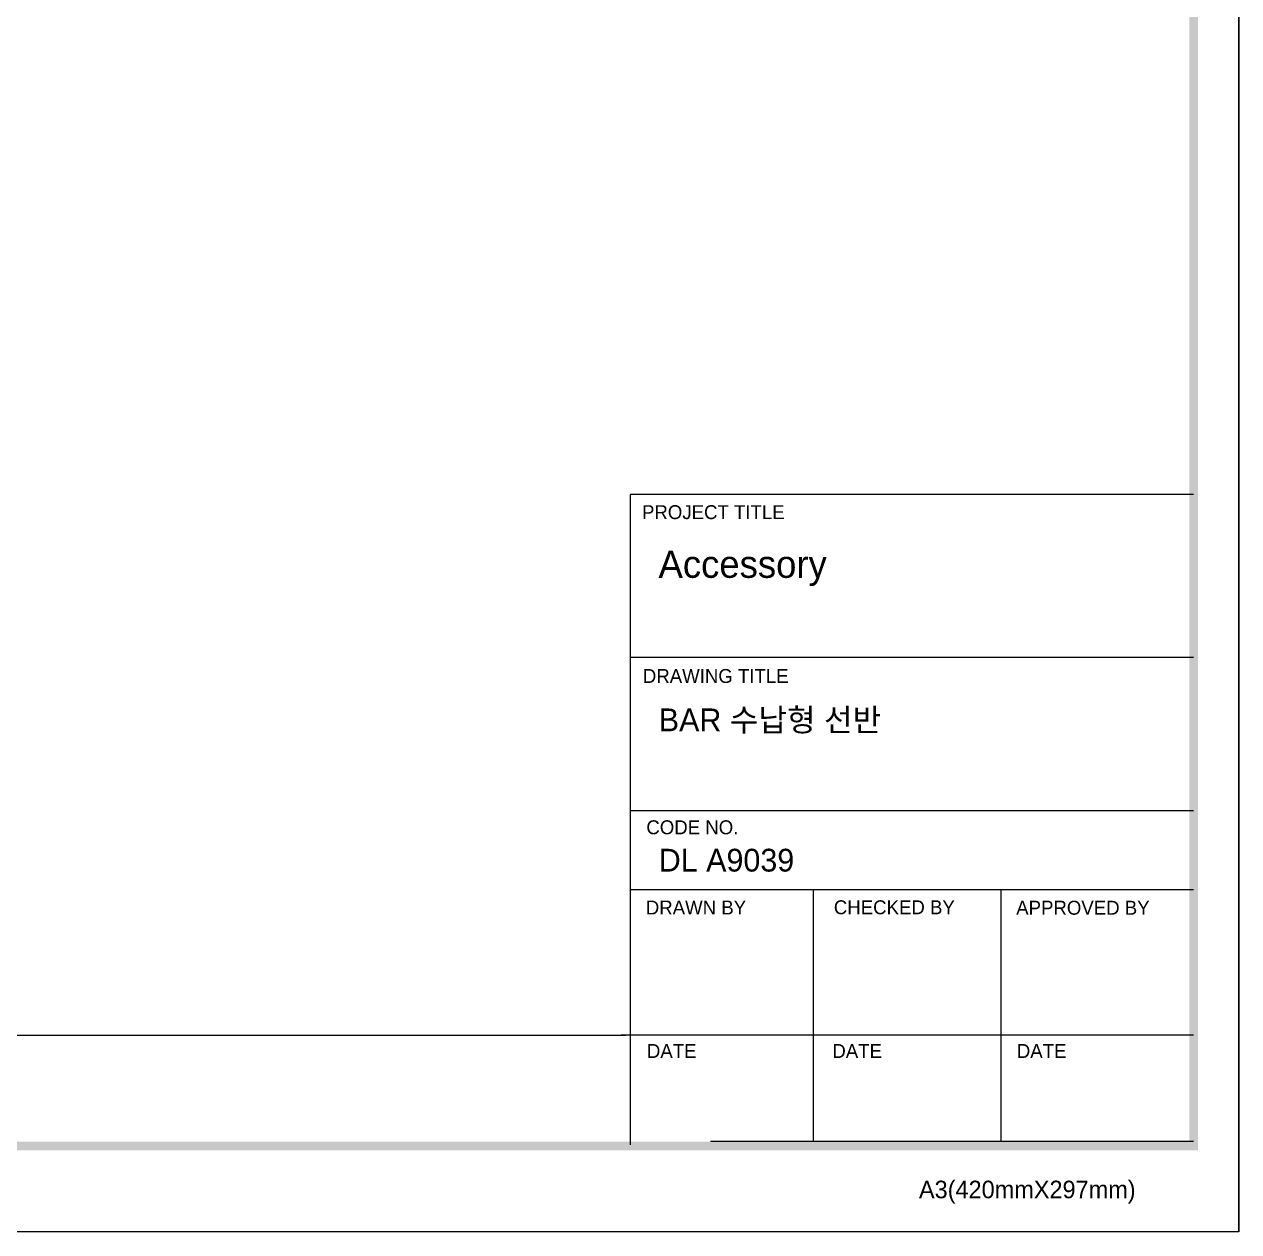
# Model space of a CAD drawing. Extents: x 16296660632 to 16296674943, y -37409619871 to -37409617133.
# Drawn here: x 16296674535.2 to 16296674942.8, y -37409617943.4 to -37409617538.3 of the extents above; entities that cross this region are included whole.
import ezdxf

# ---------------------------------------------------------------- set-up
doc = ezdxf.new("R2010")
doc.units = 0
doc.header["$LTSCALE"] = 10
doc.header["$MEASUREMENT"] = 0
doc.layers.get('0').update_dxf_attribs({"linetype": 'CONTINUOUS'})
doc.styles.add('Daelim Dimension', font='\x7f\x7f\x7f\x7f.TTF')

msp = doc.modelspace()

# ---------------------------------------------------------------- linework, layer by layer
at = {"color": 5, "ltscale": 40}
for p, q in [((16296674927.715719, -37409617696.05497), (16296674738.54302, -37409617696.05497)), ((16296674927.715719, -37409617750.734154), (16296674738.54302, -37409617750.734154)), ((16296674927.715719, -37409617750.734154), (16296674738.54302, -37409617750.734154)), ((16296674927.715719, -37409617802.170883), (16296674738.54302, -37409617802.170883)), ((16296674927.715719, -37409617802.170883), (16296674738.54302, -37409617802.170883)), ((16296674927.715719, -37409617828.699837), (16296674738.54302, -37409617828.699837)), ((16296674927.715719, -37409617828.699837), (16296674738.54302, -37409617828.699837)), ((16296674799.987949, -37409617828.699837), (16296674799.987949, -37409617913.150429)), ((16296674863.048269, -37409617828.699837), (16296674863.048269, -37409617913.150429)), ((16296674927.715719, -37409617877.483673), (16296674735.552879, -37409617877.483673)), ((16296674927.715719, -37409617877.483673), (16296674740.01685, -37409617877.483673)), ((16296674927.715719, -37409617913.150429), (16296674765.59421, -37409617913.150429))]:
    msp.add_line(p, q, dxfattribs=at)
at = {"color": 5, "ltscale": 0.5}
msp.add_line((16296674738.54302, -37409617696.05497), (16296674738.54302, -37409617914.294724), dxfattribs=at)
at = {"color": 5}
msp.add_line((16296673809.07728, -37409617877.483673), (16296674737.06918, -37409617877.483673), dxfattribs=at)
at = {"color": 2}
msp.add_lwpolyline([(16296673792.47961, -37409617133.107803), (16296674942.83956, -37409617133.107803), (16296674942.83956, -37409617943.398079), (16296673792.47961, -37409617943.398079)], close=True, dxfattribs=at)
at = {"ltscale": 0.5}
msp.add_lwpolyline([(16296673792.47961, -37409617133.107803), (16296674942.83956, -37409617133.107803), (16296674942.83956, -37409617943.398079), (16296673792.47961, -37409617943.398079)], close=True, dxfattribs=at)
at = {"color": 2}
msp.add_lwpolyline([(16296674942.83956, -37409617943.398079), (16296674942.83956, -37409617133.107803)], dxfattribs=at)
at = {"color": 5, "ltscale": 40}
for points in [[(16296674929.18956, -37409617146.757797), (16296674926.24189, -37409617146.757797), (16296674929.18956, -37409617916.098091), (16296674926.24189, -37409617913.150429)], [(16296674929.18956, -37409617146.757797), (16296674926.24189, -37409617146.757797), (16296674929.18956, -37409617916.098091), (16296674926.24189, -37409617913.150429)], [(16296674929.18956, -37409617916.098091), (16296674926.24189, -37409617913.150429), (16296673806.12961, -37409617916.098091), (16296673809.07728, -37409617913.150429)]]:
    msp.add_trace(points, dxfattribs=at)

# ---------------------------------------------------------------- texts
at = {"color": 5, "ltscale": 40, "style": 'Daelim Dimension'}
for s, height, p in [('PROJECT TITLE', 4.67101451, (16296674742.547741, -37409617704.288719)), ('DRAWING TITLE', 4.67101451, (16296674742.84721, -37409617759.264053)), ('CODE NO.', 4.6710145, (16296674744.018591, -37409617810.032204)), ('DRAWN BY', 4.6710145, (16296674743.835421, -37409617836.957047)), ('CHECKED BY', 4.6710145, (16296674806.945959, -37409617836.874222)), ('APPROVED BY', 4.67101451, (16296674868.15324, -37409617837.025124)), ('DATE', 4.6710145, (16296674744.20026, -37409617885.099747)), ('DATE', 4.6710145, (16296674806.449249, -37409617885.099747)), ('DATE', 4.6710145, (16296674868.36804, -37409617885.099747)), ('A3(420mmX297mm)', 5.89532778, (16296674835.514521, -37409617932.176033))]:
    msp.add_text(s, height=height, dxfattribs=at).set_placement(p)
at = {"attachment_point": 1, "style": 'Daelim Dimension'}
for s, insert, char_height, width in [('Accessory', (16296674748.10368, -37409617714.837677), 9.1565316, 147.16618144), ('BAR 수납형 선반', (16296674748.184481, -37409617767.832176), 7.644, 128.64070364), ('DL A9039', (16296674748.184481, -37409617814.908333), 7.644, 128.64070364)]:
    msp.add_mtext(s, dxfattribs=dict(at, insert=insert, char_height=char_height, width=width))

doc.saveas('drawing.dxf')
